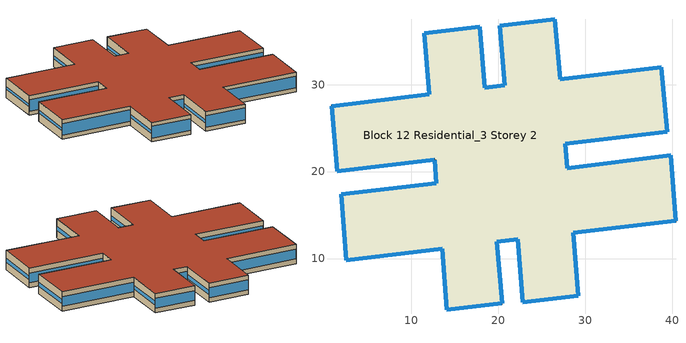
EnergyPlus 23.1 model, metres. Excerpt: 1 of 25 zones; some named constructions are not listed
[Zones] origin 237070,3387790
Block 12 Residential_3 Storey 2
 floor outside (Project Floor): 38.77,32.02 39.45,24.57 27.71,23.19 27.93,20.41 39.87,21.89 40.45,14.33 28.61,12.96 29.2,5.73 22.85,5 22.26,12.23 19.85,11.95 20.45,4.84 14.1,4.1 13.59,11.11 2.53,9.82 1.94,17.38 12.91,18.67 12.69,21.33 1.53,20.05 0.84,27.5 12.11,28.89 11.51,35.9 17.86,36.63 18.46,29.63 20.77,29.9 20.17,36.8 26.52,37.53 27.12,30.63 z6
 wall outside (Project Wall): 12.11,28.89 0.84,27.5 1.53,20.05 12.69,21.33 12.91,18.67 1.94,17.38 2.53,9.82 13.59,11.11 14.1,4.1 20.45,4.84 19.85,11.95 22.26,12.23 22.85,5 29.2,5.73 28.61,12.96 40.45,14.33 39.87,21.89 27.93,20.41 27.71,23.19 39.45,24.57 38.77,32.02 27.12,30.63 26.52,37.53 20.17,36.8 20.77,29.9 18.46,29.63 17.86,36.63 11.51,35.9 12.11,28.89 z6:9
 window (Residential_north_window_construction): 12.1,28.89 0.85,27.5 / 12.91,18.67 1.95,17.38 / 39.86,21.89 27.94,20.41 / 38.76,32.01 27.13,30.64 / 26.52,37.53 20.17,36.8 / 20.77,29.9 18.46,29.63 / 17.86,36.63 11.51,35.9 z6.75:8.25
 window (Residential_west_window_construction): 0.85,27.5 1.53,20.06 / 12.69,21.33 12.91,18.67 / 1.94,17.38 2.53,9.83 / 13.59,11.1 14.1,4.11 / 22.26,12.22 22.85,5 / 20.17,36.79 20.77,29.91 / 11.51,35.89 12.11,28.9 z7.28:7.72
 window (Residential_south_window_construction): 1.53,20.05 12.69,21.33 / 2.53,9.82 13.59,11.1 / 14.1,4.1 20.44,4.84 / 19.85,11.95 22.26,12.23 / 22.85,5 29.2,5.73 / 28.62,12.96 40.44,14.33 / 27.72,23.19 39.45,24.56 z6.6:8.4
 window (Residential_east_window_construction): 20.45,4.84 19.85,11.95 / 29.2,5.74 28.61,12.95 / 40.45,14.34 39.87,21.89 / 27.93,20.41 27.71,23.19 / 39.45,24.57 38.77,32.01 / 27.12,30.64 26.52,37.52 / 18.46,29.63 17.86,36.63 z7.2:7.8
 roof outside (Project Ceiling): 40.45,14.33 39.87,21.89 27.93,20.41 27.71,23.19 39.45,24.57 38.77,32.02 27.12,30.63 26.52,37.53 20.17,36.8 20.77,29.9 18.46,29.63 17.86,36.63 11.51,35.9 12.11,28.89 0.84,27.5 1.53,20.05 12.69,21.33 12.91,18.67 1.94,17.38 2.53,9.82 13.59,11.11 14.1,4.1 20.45,4.84 19.85,11.95 22.26,12.23 22.85,5 29.2,5.73 28.61,12.96 z9
[SCHEDULE:DAY:HOURLY]
Schedule_administration_heating_summer_hourly; Schedule_commerical_heating_summer_hourly; Schedule_residential_heating_summer_hourly; Schedule_school_heating_summer_hourly; Schedule_hospital_heating_summer_hourly; Schedule_Industrial_heating_summer_hourly; Schedule_transport_heating_summer_hourly; Schedule_office_heating_summer_hourly: -20, -20, -20, -20, -20, -20, -20, -20, -20, -20, -20, -20, -20, -20, -20, -20, -20, -20, -20, -20, -20, -20, -20, -20
Schedule_administration_heating_winnter_weekday_hourly: 5, 5, 5, 5, 5, 5, 12, 12, 18, 20, 20, 20, 20, 20, 20, 20, 20, 20, 18, 5, 5, 5, 5, 5
Schedule_administration_heating_winnter_holiday_hourly; Schedule_school_heating_winnter_holiday_hourly: 5, 5, 5, 5, 5, 5, 5, 5, 5, 5, 5, 5, 5, 5, 5, 5, 5, 5, 5, 5, 5, 5, 5, 5
Schedule_administration_cooling_winter_hourly; Schedule_administration_cooling_summer_holiday_hourly; Schedule_commerical_cooling_winter_hourly; Schedule_residential_cooling_winter_hourly; Schedule_school_cooling_winter_hourly; Schedule_school_cooling_summer_holiday_hourly; Schedule_hospital_cooling_winter_hourly; Schedule_Industrial_cooling_winter_hourly; Schedule_transport_cooling_winter_hourly; Schedule_office_cooling_winter_hourly: 50, 50, 50, 50, 50, 50, 50, 50, 50, 50, 50, 50, 50, 50, 50, 50, 50, 50, 50, 50, 50, 50, 50, 50
Schedule_administration_cooling_summer_weekday_hourly: 50, 50, 50, 50, 50, 50, 50, 28, 26, 26, 26, 26, 26, 26, 26, 26, 26, 26, 50, 50, 50, 50, 50, 50
Schedule_commerical_heating_winnter_weekday_hourly; Schedule_commerical_heating_winnter_holiday_hourly: 5, 5, 5, 5, 5, 5, 12, 16, 18, 18, 18, 18, 18, 18, 18, 18, 18, 18, 18, 18, 12, 5, 5, 5
Schedule_commerical_cooling_summer_weekday_hourly; Schedule_commerical_cooling_summer_holiday_hourly: 50, 50, 50, 50, 50, 50, 50, 28, 24, 24, 24, 24, 24, 24, 24, 24, 24, 24, 24, 24, 24, 28, 50, 50
Schedule_residential_heating_winnter_weekday_hourly; Schedule_residential_heating_winnter_holiday_hourly: 18, 18, 18, 18, 18, 18, 18, -20, -20, -20, -20, -20, -20, -20, -20, -20, -20, -20, -20, -20, 18, 18, 18, 18
Schedule_residential_cooling_summer_weekday_hourly; Schedule_residential_cooling_summer_holiday_hourly: 26, 26, 26, 26, 26, 26, 26, 50, 50, 50, 50, 50, 50, 50, 50, 50, 50, 50, 50, 50, 26, 26, 26, 26
Schedule_school_heating_winnter_weekday_hourly: 5, 5, 5, 5, 5, 12, 18, 20, 20, 20, 20, 20, 20, 20, 20, 20, 20, 20, 18, 12, 5, 5, 5, 5
Schedule_school_cooling_summer_weekday_hourly: 50, 50, 50, 50, 50, 50, 28, 26, 26, 26, 26, 26, 26, 26, 26, 26, 26, 26, 50, 50, 50, 50, 50, 50
Schedule_hospital_heating_winnter_weekday_hourly; Schedule_hospital_heating_winnter_holiday_hourly: 22, 22, 22, 22, 22, 22, 22, 22, 22, 22, 22, 22, 22, 22, 22, 22, 22, 22, 22, 22, 22, 22, 22, 22
Schedule_hospital_cooling_summer_weekday_hourly; Schedule_hospital_cooling_summer_holiday_hourly: 26, 26, 26, 26, 26, 26, 26, 26, 26, 26, 26, 26, 26, 26, 26, 26, 26, 26, 26, 26, 26, 26, 26, 26
Schedule_Industrial_heating_winnter_weekday_hourly; Schedule_Industrial_heating_winnter_holiday_hourly: -20, -20, -20, -20, -20, -20, 18, 18, 18, 18, 18, 18, 18, 18, 18, 18, 18, 18, 18, -20, -20, -20, -20, -20
Schedule_Industrial_cooling_summer_weekday_hourly; Schedule_Industrial_cooling_summer_holiday_hourly: 50, 50, 50, 50, 50, 50, 50, 28, 28, 28, 28, 28, 28, 28, 28, 28, 28, 28, 28, 50, 50, 50, 50, 50
Schedule_transport_heating_winnter_weekday_hourly; Schedule_transport_heating_winnter_holiday_hourly: 18, 18, 18, 18, 18, 18, 20, 20, 20, 20, 20, 20, 20, 20, 20, 20, 20, 20, 20, 20, 20, 20, 18, 18
Schedule_transport_cooling_summer_weekday_hourly; Schedule_transport_cooling_summer_holiday_hourly: 26, 26, 26, 26, 26, 26, 26, 24, 24, 24, 25, 24, 24, 24, 24, 24, 24, 24, 24, 24, 24, 24, 26, 28
Schedule_office_heating_winnter_weekday_hourly: 5, 5, 5, 5, 5, 5, 12, 18, 20, 20, 20, 20, 20, 20, 20, 20, 20, 20, 20, 18, 12, 5, 5, 5
Schedule_office_heating_winnter_holiday_hourly: 5, 5, 5, 5, 5, 5, 5, 5, 5, 16, 16, 16, 16, 16, 16, 16, 16, 5, 5, 5, 5, 5, 5, 5
Schedule_office_cooling_summer_weekday_hourly: 50, 50, 50, 50, 50, 50, 28, 26, 26, 26, 26, 26, 26, 26, 26, 26, 26, 26, 26, 26, 50, 50, 50, 50
Schedule_office_cooling_summer_holiday_hourly: 50, 50, 50, 50, 50, 50, 50, 50, 50, 50, 50, 26, 26, 26, 26, 26, 26, 50, 50, 50, 50, 50, 50, 50
[SCHEDULE:WEEK:DAILY]
Schedule_residential_heating_summer_weekly: Schedule_residential_heating_summer_hourly, Schedule_residential_heating_summer_hourly, Schedule_residential_heating_summer_hourly, Schedule_residential_heating_summer_hourly, Schedule_residential_heating_summer_hourly, Schedule_residential_heating_summer_hourly, Schedule_residential_heating_summer_hourly, Schedule_residential_heating_summer_hourly, Schedule_residential_heating_summer_hourly, Schedule_residential_heating_summer_hourly, Schedule_residential_heating_summer_hourly, Schedule_residential_heating_summer_hourly
Schedule_residential_heating_winnter_weekly: Schedule_residential_heating_winnter_holiday_hourly, Schedule_residential_heating_winnter_weekday_hourly, Schedule_residential_heating_winnter_weekday_hourly, Schedule_residential_heating_winnter_weekday_hourly, Schedule_residential_heating_winnter_weekday_hourly, Schedule_residential_heating_winnter_weekday_hourly, Schedule_residential_heating_winnter_holiday_hourly, Schedule_residential_heating_winnter_holiday_hourly, Schedule_residential_heating_winnter_weekday_hourly, Schedule_residential_heating_winnter_weekday_hourly, Schedule_residential_heating_winnter_holiday_hourly, Schedule_residential_heating_winnter_holiday_hourly
Schedule_residential_cooling_winnter_weekly: Schedule_residential_cooling_winter_hourly, Schedule_residential_cooling_winter_hourly, Schedule_residential_cooling_winter_hourly, Schedule_residential_cooling_winter_hourly, Schedule_residential_cooling_winter_hourly, Schedule_residential_cooling_winter_hourly, Schedule_residential_cooling_winter_hourly, Schedule_residential_cooling_winter_hourly, Schedule_residential_cooling_winter_hourly, Schedule_residential_cooling_winter_hourly, Schedule_residential_cooling_winter_hourly, Schedule_residential_cooling_winter_hourly
Schedule_residential_cooling_summer_weekly: Schedule_residential_cooling_summer_holiday_hourly, Schedule_residential_cooling_summer_weekday_hourly, Schedule_residential_cooling_summer_weekday_hourly, Schedule_residential_cooling_summer_weekday_hourly, Schedule_residential_cooling_summer_weekday_hourly, Schedule_residential_cooling_summer_weekday_hourly, Schedule_residential_cooling_summer_holiday_hourly, Schedule_residential_cooling_summer_holiday_hourly, Schedule_residential_cooling_summer_weekday_hourly, Schedule_residential_cooling_summer_weekday_hourly, Schedule_residential_cooling_summer_holiday_hourly, Schedule_residential_cooling_summer_holiday_hourly
Schedule_school_heating_summer_weekly: Schedule_school_heating_summer_hourly, Schedule_school_heating_summer_hourly, Schedule_school_heating_summer_hourly, Schedule_school_heating_summer_hourly, Schedule_school_heating_summer_hourly, Schedule_school_heating_summer_hourly, Schedule_school_heating_summer_hourly, Schedule_school_heating_summer_hourly, Schedule_school_heating_summer_hourly, Schedule_school_heating_summer_hourly, Schedule_school_heating_summer_hourly, Schedule_school_heating_summer_hourly
Schedule_school_heating_winnter_weekly: Schedule_school_heating_winnter_holiday_hourly, Schedule_school_heating_winnter_weekday_hourly, Schedule_school_heating_winnter_weekday_hourly, Schedule_school_heating_winnter_weekday_hourly, Schedule_school_heating_winnter_weekday_hourly, Schedule_school_heating_winnter_weekday_hourly, Schedule_school_heating_winnter_holiday_hourly, Schedule_school_heating_winnter_holiday_hourly, Schedule_school_heating_winnter_weekday_hourly, Schedule_school_heating_winnter_weekday_hourly, Schedule_school_heating_winnter_holiday_hourly, Schedule_school_heating_winnter_holiday_hourly
Schedule_school_cooling_winnter_weekly: Schedule_school_cooling_winter_hourly, Schedule_school_cooling_winter_hourly, Schedule_school_cooling_winter_hourly, Schedule_school_cooling_winter_hourly, Schedule_school_cooling_winter_hourly, Schedule_school_cooling_winter_hourly, Schedule_school_cooling_winter_hourly, Schedule_school_cooling_winter_hourly, Schedule_school_cooling_winter_hourly, Schedule_school_cooling_winter_hourly, Schedule_school_cooling_winter_hourly, Schedule_school_cooling_winter_hourly
Schedule_school_cooling_summer_weekly: Schedule_school_cooling_summer_holiday_hourly, Schedule_school_cooling_summer_weekday_hourly, Schedule_school_cooling_summer_weekday_hourly, Schedule_school_cooling_summer_weekday_hourly, Schedule_school_cooling_summer_weekday_hourly, Schedule_school_cooling_summer_weekday_hourly, Schedule_school_cooling_summer_holiday_hourly, Schedule_school_cooling_summer_holiday_hourly, Schedule_school_cooling_summer_weekday_hourly, Schedule_school_cooling_summer_weekday_hourly, Schedule_school_cooling_summer_holiday_hourly, Schedule_school_cooling_summer_holiday_hourly
Schedule_hospital_heating_summer_weekly: Schedule_hospital_heating_summer_hourly, Schedule_hospital_heating_summer_hourly, Schedule_hospital_heating_summer_hourly, Schedule_hospital_heating_summer_hourly, Schedule_hospital_heating_summer_hourly, Schedule_hospital_heating_summer_hourly, Schedule_hospital_heating_summer_hourly, Schedule_hospital_heating_summer_hourly, Schedule_hospital_heating_summer_hourly, Schedule_hospital_heating_summer_hourly, Schedule_hospital_heating_summer_hourly, Schedule_hospital_heating_summer_hourly
Schedule_hospital_heating_winnter_weekly: Schedule_hospital_heating_winnter_holiday_hourly, Schedule_hospital_heating_winnter_weekday_hourly, Schedule_hospital_heating_winnter_weekday_hourly, Schedule_hospital_heating_winnter_weekday_hourly, Schedule_hospital_heating_winnter_weekday_hourly, Schedule_hospital_heating_winnter_weekday_hourly, Schedule_hospital_heating_winnter_holiday_hourly, Schedule_hospital_heating_winnter_holiday_hourly, Schedule_hospital_heating_winnter_weekday_hourly, Schedule_hospital_heating_winnter_weekday_hourly, Schedule_hospital_heating_winnter_holiday_hourly, Schedule_hospital_heating_winnter_holiday_hourly
Schedule_hospital_cooling_winnter_weekly: Schedule_hospital_cooling_winter_hourly, Schedule_hospital_cooling_winter_hourly, Schedule_hospital_cooling_winter_hourly, Schedule_hospital_cooling_winter_hourly, Schedule_hospital_cooling_winter_hourly, Schedule_hospital_cooling_winter_hourly, Schedule_hospital_cooling_winter_hourly, Schedule_hospital_cooling_winter_hourly, Schedule_hospital_cooling_winter_hourly, Schedule_hospital_cooling_winter_hourly, Schedule_hospital_cooling_winter_hourly, Schedule_hospital_cooling_winter_hourly
Schedule_hospital_cooling_summer_weekly: Schedule_hospital_cooling_summer_holiday_hourly, Schedule_hospital_cooling_summer_weekday_hourly, Schedule_hospital_cooling_summer_weekday_hourly, Schedule_hospital_cooling_summer_weekday_hourly, Schedule_hospital_cooling_summer_weekday_hourly, Schedule_hospital_cooling_summer_weekday_hourly, Schedule_hospital_cooling_summer_holiday_hourly, Schedule_hospital_cooling_summer_holiday_hourly, Schedule_hospital_cooling_summer_weekday_hourly, Schedule_hospital_cooling_summer_weekday_hourly, Schedule_hospital_cooling_summer_holiday_hourly, Schedule_hospital_cooling_summer_holiday_hourly
Schedule_Industrial_heating_summer_weekly: Schedule_Industrial_heating_summer_hourly, Schedule_Industrial_heating_summer_hourly, Schedule_Industrial_heating_summer_hourly, Schedule_Industrial_heating_summer_hourly, Schedule_Industrial_heating_summer_hourly, Schedule_Industrial_heating_summer_hourly, Schedule_Industrial_heating_summer_hourly, Schedule_Industrial_heating_summer_hourly, Schedule_Industrial_heating_summer_hourly, Schedule_Industrial_heating_summer_hourly, Schedule_Industrial_heating_summer_hourly, Schedule_Industrial_heating_summer_hourly
Schedule_Industrial_heating_winnter_weekly: Schedule_Industrial_heating_winnter_holiday_hourly, Schedule_Industrial_heating_winnter_weekday_hourly, Schedule_Industrial_heating_winnter_weekday_hourly, Schedule_Industrial_heating_winnter_weekday_hourly, Schedule_Industrial_heating_winnter_weekday_hourly, Schedule_Industrial_heating_winnter_weekday_hourly, Schedule_Industrial_heating_winnter_holiday_hourly, Schedule_Industrial_heating_winnter_holiday_hourly, Schedule_Industrial_heating_winnter_weekday_hourly, Schedule_Industrial_heating_winnter_weekday_hourly, Schedule_Industrial_heating_winnter_holiday_hourly, Schedule_Industrial_heating_winnter_holiday_hourly
Schedule_Industrial_cooling_winnter_weekly: Schedule_Industrial_cooling_winter_hourly, Schedule_Industrial_cooling_winter_hourly, Schedule_Industrial_cooling_winter_hourly, Schedule_Industrial_cooling_winter_hourly, Schedule_Industrial_cooling_winter_hourly, Schedule_Industrial_cooling_winter_hourly, Schedule_Industrial_cooling_winter_hourly, Schedule_Industrial_cooling_winter_hourly, Schedule_Industrial_cooling_winter_hourly, Schedule_Industrial_cooling_winter_hourly, Schedule_Industrial_cooling_winter_hourly, Schedule_Industrial_cooling_winter_hourly
Schedule_Industrial_cooling_summer_weekly: Schedule_Industrial_cooling_summer_holiday_hourly, Schedule_Industrial_cooling_summer_weekday_hourly, Schedule_Industrial_cooling_summer_weekday_hourly, Schedule_Industrial_cooling_summer_weekday_hourly, Schedule_Industrial_cooling_summer_weekday_hourly, Schedule_Industrial_cooling_summer_weekday_hourly, Schedule_Industrial_cooling_summer_holiday_hourly, Schedule_Industrial_cooling_summer_holiday_hourly, Schedule_Industrial_cooling_summer_weekday_hourly, Schedule_Industrial_cooling_summer_weekday_hourly, Schedule_Industrial_cooling_summer_holiday_hourly, Schedule_Industrial_cooling_summer_holiday_hourly
Schedule_administration_heating_summer_weekly: Schedule_administration_heating_summer_hourly, Schedule_administration_heating_summer_hourly, Schedule_administration_heating_summer_hourly, Schedule_administration_heating_summer_hourly, Schedule_administration_heating_summer_hourly, Schedule_administration_heating_summer_hourly, Schedule_administration_heating_summer_hourly, Schedule_administration_heating_summer_hourly, Schedule_administration_heating_summer_hourly, Schedule_administration_heating_summer_hourly, Schedule_administration_heating_summer_hourly, Schedule_administration_heating_summer_hourly
Schedule_administration_heating_winnter_weekly: Schedule_administration_heating_winnter_holiday_hourly, Schedule_administration_heating_winnter_weekday_hourly, Schedule_administration_heating_winnter_weekday_hourly, Schedule_administration_heating_winnter_weekday_hourly, Schedule_administration_heating_winnter_weekday_hourly, Schedule_administration_heating_winnter_weekday_hourly, Schedule_administration_heating_winnter_holiday_hourly, Schedule_administration_heating_winnter_holiday_hourly, Schedule_administration_heating_winnter_weekday_hourly, Schedule_administration_heating_winnter_weekday_hourly, Schedule_administration_heating_winnter_holiday_hourly, Schedule_administration_heating_winnter_holiday_hourly
Schedule_administration_cooling_winnter_weekly: Schedule_administration_cooling_winter_hourly, Schedule_administration_cooling_winter_hourly, Schedule_administration_cooling_winter_hourly, Schedule_administration_cooling_winter_hourly, Schedule_administration_cooling_winter_hourly, Schedule_administration_cooling_winter_hourly, Schedule_administration_cooling_winter_hourly, Schedule_administration_cooling_winter_hourly, Schedule_administration_cooling_winter_hourly, Schedule_administration_cooling_winter_hourly, Schedule_administration_cooling_winter_hourly, Schedule_administration_cooling_winter_hourly
Schedule_administration_cooling_summer_weekly: Schedule_administration_cooling_summer_holiday_hourly, Schedule_administration_cooling_summer_weekday_hourly, Schedule_administration_cooling_summer_weekday_hourly, Schedule_administration_cooling_summer_weekday_hourly, Schedule_administration_cooling_summer_weekday_hourly, Schedule_administration_cooling_summer_weekday_hourly, Schedule_administration_cooling_summer_holiday_hourly, Schedule_administration_cooling_summer_holiday_hourly, Schedule_administration_cooling_summer_weekday_hourly, Schedule_administration_cooling_summer_weekday_hourly, Schedule_administration_cooling_summer_holiday_hourly, Schedule_administration_cooling_summer_holiday_hourly
Schedule_transport_heating_summer_weekly: Schedule_transport_heating_summer_hourly, Schedule_transport_heating_summer_hourly, Schedule_transport_heating_summer_hourly, Schedule_transport_heating_summer_hourly, Schedule_transport_heating_summer_hourly, Schedule_transport_heating_summer_hourly, Schedule_transport_heating_summer_hourly, Schedule_transport_heating_summer_hourly, Schedule_transport_heating_summer_hourly, Schedule_transport_heating_summer_hourly, Schedule_transport_heating_summer_hourly, Schedule_transport_heating_summer_hourly
Schedule_transport_heating_winnter_weekly: Schedule_transport_heating_winnter_holiday_hourly, Schedule_transport_heating_winnter_weekday_hourly, Schedule_transport_heating_winnter_weekday_hourly, Schedule_transport_heating_winnter_weekday_hourly, Schedule_transport_heating_winnter_weekday_hourly, Schedule_transport_heating_winnter_weekday_hourly, Schedule_transport_heating_winnter_holiday_hourly, Schedule_transport_heating_winnter_holiday_hourly, Schedule_transport_heating_winnter_weekday_hourly, Schedule_transport_heating_winnter_weekday_hourly, Schedule_transport_heating_winnter_holiday_hourly, Schedule_transport_heating_winnter_holiday_hourly
Schedule_transport_cooling_winnter_weekly: Schedule_transport_cooling_winter_hourly, Schedule_transport_cooling_winter_hourly, Schedule_transport_cooling_winter_hourly, Schedule_transport_cooling_winter_hourly, Schedule_transport_cooling_winter_hourly, Schedule_transport_cooling_winter_hourly, Schedule_transport_cooling_winter_hourly, Schedule_transport_cooling_winter_hourly, Schedule_transport_cooling_winter_hourly, Schedule_transport_cooling_winter_hourly, Schedule_transport_cooling_winter_hourly, Schedule_transport_cooling_winter_hourly
Schedule_transport_cooling_summer_weekly: Schedule_transport_cooling_summer_holiday_hourly, Schedule_transport_cooling_summer_weekday_hourly, Schedule_transport_cooling_summer_weekday_hourly, Schedule_transport_cooling_summer_weekday_hourly, Schedule_transport_cooling_summer_weekday_hourly, Schedule_transport_cooling_summer_weekday_hourly, Schedule_transport_cooling_summer_holiday_hourly, Schedule_transport_cooling_summer_holiday_hourly, Schedule_transport_cooling_summer_weekday_hourly, Schedule_transport_cooling_summer_weekday_hourly, Schedule_transport_cooling_summer_holiday_hourly, Schedule_transport_cooling_summer_holiday_hourly
